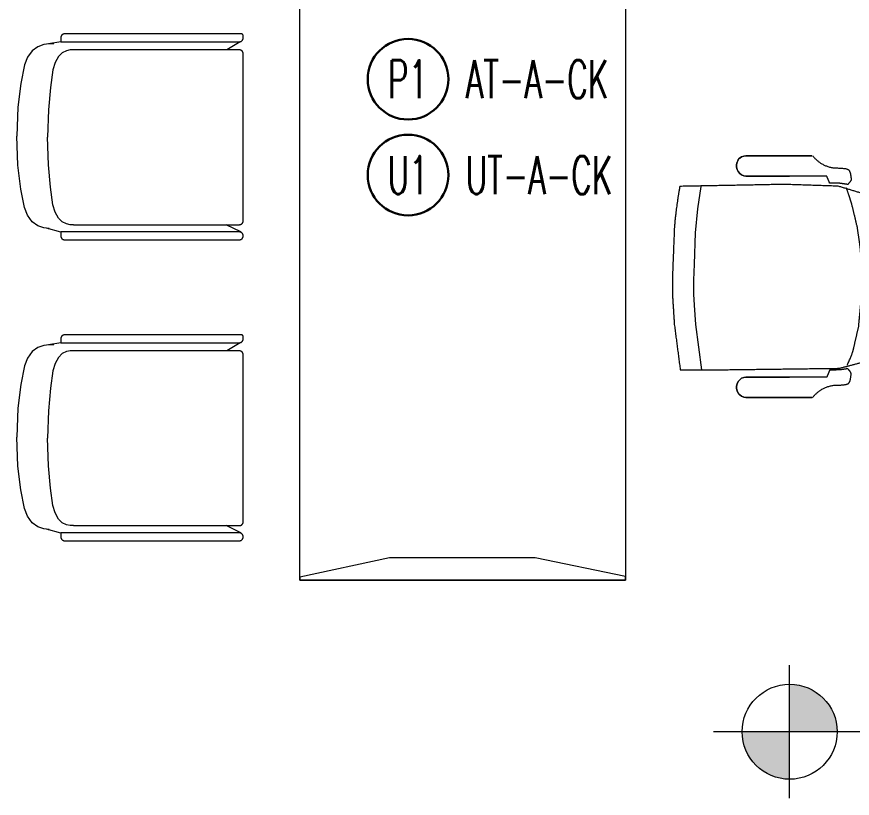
# Model space of a CAD drawing. Extents: x -1439 to 23780, y -1362 to 4476.
# Drawn here: x 20518.3 to 20738.2, y 2521.5 to 2727.1 of the extents above; entities that cross this region are included whole.
import ezdxf
from ezdxf.enums import TextEntityAlignment as Align

# ---------------------------------------------------------------- set-up
doc = ezdxf.new("R2010")
doc.units = 0
doc.header["$MEASUREMENT"] = 0
doc.layers.get('0').update_dxf_attribs({"color": 9, "lineweight": 9})
for name, color, linetype, lineweight in [('Audi$0$05', 8, 'Continuous', 9), ('Audi$0$21', 8, 'Continuous', 9), ('E-KABLO', 7, 'Continuous', 30), ('E-YAZI', 7, 'Continuous', 30)]:
    doc.layers.add(name, color=color, linetype=linetype, lineweight=lineweight)
doc.styles.add('Audi$0$Arial', font='arial.ttf', dxfattribs={"height": 2.5})
doc.styles.add('Audi$0$MuuM_TEXT-STANDART', font='ARIALN.TTF')
doc.styles.add('E-YAZI', font='txttw.shx')

# ---------------------------------------------------------------- blocks, each defined once
blk = doc.blocks.new('Audi$0$0_elevationtarget-p')
h = blk.add_hatch(color=256)
h.paths.add_polyline_path([(2.5, 0, 0.414214), (0, 2.5), (0, 0)])
h.paths.add_polyline_path([(0, 0), (-2.5, 0, 0.414214), (0, -2.5)])
blk.add_line((0, -3.5), (0, 3.5))
blk.add_lwpolyline([(16.605, 0), (-4, 0)])
blk.add_circle((0, 0), 2.5)
at = {"style": 'Audi$0$Arial'}
blk.add_attdef('BITMISKOT', text='', height=2, dxfattribs=at).set_placement((4.5, 0), align=Align.BOTTOM_LEFT)
blk.add_attdef('KABAKOT', text='', height=2, dxfattribs=at).set_placement((4.5, -0.592), align=Align.TOP_LEFT)
blk = doc.blocks.new('Audi$0$Group-32-1')
for p, q in [((384804.5516, 69159.371), (384804.573, 69159.3356)), ((384804.5731, 69159.3699), (384804.573, 69159.3694)), ((384804.573, 69159.3694), (384804.573, 69159.3689)), ((384804.573, 69159.3689), (384804.573, 69158.9239)), ((384804.5732, 69159.3709), (384804.5731, 69159.3704)), ((384804.5731, 69159.3704), (384804.5731, 69159.3699)), ((384804.5733, 69159.3713), (384804.5732, 69159.3709)), ((384804.5735, 69159.3718), (384804.5733, 69159.3713)), ((384804.5736, 69159.3723), (384804.5735, 69159.3718)), ((384804.5738, 69159.3727), (384804.5736, 69159.3723)), ((384804.574, 69159.3732), (384804.5738, 69159.3727)), ((384804.5742, 69159.3736), (384804.574, 69159.3732)), ((384804.5745, 69159.374), (384804.5742, 69159.3736)), ((384804.5747, 69159.3745), (384804.5745, 69159.374)), ((384804.575, 69159.3749), (384804.5747, 69159.3745)), ((384804.5753, 69159.3752), (384804.575, 69159.3749)), ((384804.5756, 69159.3756), (384804.5753, 69159.3752)), ((384804.576, 69159.376), (384804.5756, 69159.3756)), ((384804.5763, 69159.3763), (384804.576, 69159.376)), ((384804.5767, 69159.3766), (384804.5763, 69159.3763)), ((384804.5771, 69159.3769), (384804.5767, 69159.3766)), ((384804.5775, 69159.3772), (384804.5771, 69159.3769)), ((384804.5779, 69159.3775), (384804.5775, 69159.3772)), ((384804.5783, 69159.3777), (384804.5779, 69159.3775)), ((384804.5788, 69159.3779), (384804.5783, 69159.3777)), ((384804.5792, 69159.3781), (384804.5788, 69159.3779)), ((384804.5797, 69159.3783), (384804.5792, 69159.3781)), ((384804.5801, 69159.3785), (384804.5797, 69159.3783)), ((384804.5806, 69159.3786), (384804.5801, 69159.3785)), ((384804.5811, 69159.3787), (384804.5806, 69159.3786)), ((384804.5816, 69159.3788), (384804.5811, 69159.3787)), ((384804.5821, 69159.3789), (384804.5816, 69159.3788)), ((384804.5825, 69159.3789), (384804.5821, 69159.3789)), ((384804.583, 69159.3789), (384804.5825, 69159.3789)), ((384805.023, 69159.3789), (384804.583, 69159.3789)), ((384805.0235, 69159.3789), (384805.023, 69159.3789)), ((384805.024, 69159.3789), (384805.0235, 69159.3789)), ((384805.0245, 69159.3788), (384805.024, 69159.3789)), ((384805.0249, 69159.3787), (384805.0245, 69159.3788)), ((384805.0254, 69159.3786), (384805.0249, 69159.3787)), ((384805.0259, 69159.3785), (384805.0254, 69159.3786)), ((384805.0264, 69159.3783), (384805.0259, 69159.3785)), ((384805.0268, 69159.3781), (384805.0264, 69159.3783)), ((384805.0273, 69159.3779), (384805.0268, 69159.3781)), ((384805.0277, 69159.3777), (384805.0273, 69159.3779)), ((384805.0281, 69159.3775), (384805.0277, 69159.3777)), ((384805.0285, 69159.3772), (384805.0281, 69159.3775)), ((384805.029, 69159.3769), (384805.0285, 69159.3772)), ((384805.0293, 69159.3766), (384805.029, 69159.3769)), ((384805.0297, 69159.3763), (384805.0293, 69159.3766)), ((384805.0301, 69159.376), (384805.0297, 69159.3763)), ((384805.0304, 69159.3756), (384805.0301, 69159.376)), ((384805.0307, 69159.3752), (384805.0304, 69159.3756)), ((384805.031, 69159.3749), (384805.0307, 69159.3752)), ((384805.0313, 69159.3745), (384805.031, 69159.3749)), ((384805.0316, 69159.374), (384805.0313, 69159.3745)), ((384805.0318, 69159.3736), (384805.0316, 69159.374)), ((384805.032, 69159.3732), (384805.0318, 69159.3736)), ((384805.0322, 69159.3727), (384805.032, 69159.3732)), ((384805.0324, 69159.3723), (384805.0322, 69159.3727)), ((384805.0326, 69159.3718), (384805.0324, 69159.3723)), ((384805.0327, 69159.3713), (384805.0326, 69159.3718)), ((384805.0328, 69159.3709), (384805.0327, 69159.3713)), ((384805.0329, 69159.3704), (384805.0328, 69159.3709)), ((384805.0329, 69159.3699), (384805.0329, 69159.3704)), ((384805.033, 69159.3694), (384805.0329, 69159.3699)), ((384805.0521, 69159.3725), (384805.033, 69159.3345)), ((384805.033, 69159.3689), (384805.033, 69159.3694)), ((384805.033, 69158.9322), (384805.033, 69159.3689)), ((384805.033, 69158.9322), (384805.033, 69158.9322)), ((384804.5516, 69158.8992), (384804.558, 69158.8616)), ((384805.0524, 69158.8992), (384805.0423, 69158.8616))]:
    blk.add_line(p, q)
at = {"flags": 128}
for points in [[(384804.5309, 69158.9092), (384804.5309, 69158.9087), (384804.531, 69158.9082), (384804.531, 69158.9077), (384804.5311, 69158.9072), (384804.5312, 69158.9068), (384804.5314, 69158.9063), (384804.5315, 69158.9058), (384804.5317, 69158.9054), (384804.5319, 69158.9049), (384804.5321, 69158.9045), (384804.5324, 69158.904), (384804.5326, 69158.9036), (384804.5329, 69158.9032), (384804.5332, 69158.9028), (384804.5335, 69158.9025), (384804.5339, 69158.9021), (384804.5342, 69158.9018), (384804.5346, 69158.9015), (384804.535, 69158.9012), (384804.5354, 69158.9009), (384804.5358, 69158.9006), (384804.5362, 69158.9004), (384804.5367, 69158.9001), (384804.5371, 69158.8999), (384804.5376, 69158.8998), (384804.538, 69158.8996), (384804.5385, 69158.8995), (384804.539, 69158.8994), (384804.5395, 69158.8993), (384804.54, 69158.8992), (384804.5404, 69158.8992), (384804.5409, 69158.8992), (384804.5516, 69158.8992), (384804.5516, 69159.3689), (384804.5516, 69159.3694), (384804.5516, 69159.3699), (384804.5515, 69159.3704), (384804.5515, 69159.3709), (384804.5513, 69159.3713), (384804.5512, 69159.3718), (384804.5511, 69159.3723), (384804.5509, 69159.3727), (384804.5507, 69159.3732), (384804.5505, 69159.3736), (384804.5502, 69159.374), (384804.55, 69159.3745), (384804.5497, 69159.3749), (384804.5494, 69159.3752), (384804.5491, 69159.3756), (384804.5487, 69159.376), (384804.5484, 69159.3763), (384804.548, 69159.3766), (384804.5476, 69159.3769), (384804.5472, 69159.3772), (384804.5468, 69159.3775), (384804.5464, 69159.3777), (384804.5459, 69159.3779), (384804.5455, 69159.3781), (384804.545, 69159.3783), (384804.5445, 69159.3785), (384804.5441, 69159.3786), (384804.5436, 69159.3787), (384804.5431, 69159.3788), (384804.5426, 69159.3789), (384804.5421, 69159.3789), (384804.5416, 69159.3789), (384804.5359, 69159.3789), (384804.5357, 69159.3789), (384804.5354, 69159.3789), (384804.5352, 69159.3788), (384804.535, 69159.3788), (384804.5347, 69159.3788), (384804.5345, 69159.3787), (384804.5343, 69159.3786), (384804.534, 69159.3785), (384804.5338, 69159.3784), (384804.5336, 69159.3783), (384804.5334, 69159.3782), (384804.5332, 69159.3781), (384804.533, 69159.3779), (384804.5328, 69159.3778), (384804.5326, 69159.3776), (384804.5324, 69159.3774), (384804.5322, 69159.3773), (384804.5321, 69159.3771), (384804.5319, 69159.3769), (384804.5318, 69159.3767), (384804.5316, 69159.3765), (384804.5315, 69159.3763), (384804.5314, 69159.376), (384804.5313, 69159.3758), (384804.5312, 69159.3756), (384804.5312, 69159.3754), (384804.5311, 69159.3751), (384804.531, 69159.3749), (384804.531, 69159.3746), (384804.531, 69159.3744), (384804.5309, 69159.3741), (384804.5309, 69159.3739), (384804.5309, 69158.9092)], [(384805.0521, 69158.8992), (384805.0628, 69158.8992), (384805.0633, 69158.8992), (384805.0638, 69158.8992), (384805.0642, 69158.8993), (384805.0647, 69158.8994), (384805.0652, 69158.8995), (384805.0657, 69158.8996), (384805.0661, 69158.8998), (384805.0666, 69158.8999), (384805.0671, 69158.9001), (384805.0675, 69158.9004), (384805.0679, 69158.9006), (384805.0683, 69158.9009), (384805.0687, 69158.9012), (384805.0691, 69158.9015), (384805.0695, 69158.9018), (384805.0698, 69158.9021), (384805.0702, 69158.9025), (384805.0705, 69158.9028), (384805.0708, 69158.9032), (384805.0711, 69158.9036), (384805.0714, 69158.904), (384805.0716, 69158.9045), (384805.0718, 69158.9049), (384805.072, 69158.9054), (384805.0722, 69158.9058), (384805.0723, 69158.9063), (384805.0725, 69158.9068), (384805.0726, 69158.9072), (384805.0727, 69158.9077), (384805.0727, 69158.9082), (384805.0728, 69158.9087), (384805.0728, 69158.9092), (384805.0728, 69159.3689), (384805.0728, 69159.3694), (384805.0727, 69159.3699), (384805.0727, 69159.3704), (384805.0726, 69159.3709), (384805.0725, 69159.3713), (384805.0723, 69159.3718), (384805.0722, 69159.3723), (384805.072, 69159.3727), (384805.0718, 69159.3732), (384805.0716, 69159.3736), (384805.0714, 69159.374), (384805.0711, 69159.3745), (384805.0708, 69159.3749), (384805.0705, 69159.3752), (384805.0702, 69159.3756), (384805.0698, 69159.376), (384805.0695, 69159.3763), (384805.0691, 69159.3766), (384805.0687, 69159.3769), (384805.0683, 69159.3772), (384805.0679, 69159.3775), (384805.0675, 69159.3777), (384805.0671, 69159.3779), (384805.0666, 69159.3781), (384805.0661, 69159.3783), (384805.0657, 69159.3785), (384805.0652, 69159.3786), (384805.0647, 69159.3787), (384805.0642, 69159.3788), (384805.0638, 69159.3789), (384805.0633, 69159.3789), (384805.0628, 69159.3789), (384805.0621, 69159.3789), (384805.0616, 69159.3789), (384805.0611, 69159.3789), (384805.0606, 69159.3788), (384805.0601, 69159.3787), (384805.0596, 69159.3786), (384805.0592, 69159.3785), (384805.0587, 69159.3783), (384805.0582, 69159.3781), (384805.0578, 69159.3779), (384805.0574, 69159.3777), (384805.0569, 69159.3775), (384805.0565, 69159.3772), (384805.0561, 69159.3769), (384805.0557, 69159.3766), (384805.0554, 69159.3763), (384805.055, 69159.376), (384805.0547, 69159.3756), (384805.0543, 69159.3752), (384805.054, 69159.3749), (384805.0538, 69159.3745), (384805.0535, 69159.374), (384805.0533, 69159.3736), (384805.053, 69159.3732), (384805.0528, 69159.3727), (384805.0527, 69159.3723), (384805.0525, 69159.3718), (384805.0524, 69159.3713), (384805.0523, 69159.3709), (384805.0522, 69159.3704), (384805.0521, 69159.3699), (384805.0521, 69159.3694), (384805.0521, 69159.3689), (384805.0521, 69158.8992)]]:
    blk.add_lwpolyline(points, close=True, dxfattribs=at)
for points in [[(384804.5309, 69158.9092, 0.414214), (384804.5409, 69158.8992), (384804.5516, 69158.8992), (384804.5516, 69159.3689, 0.414214), (384804.5416, 69159.3789), (384804.5359, 69159.3789, 0.414214), (384804.5309, 69159.3739)], [(384805.0521, 69158.8992), (384805.0628, 69158.8992, 0.414214), (384805.0728, 69158.9092), (384805.0728, 69159.3689, 0.414214), (384805.0628, 69159.3789), (384805.0621, 69159.3789, 0.414214), (384805.0521, 69159.3689)]]:
    blk.add_lwpolyline(points, format="xyb", close=True, dxfattribs=at)
blk.add_lwpolyline([(384805.033, 69158.9322), (384805.033, 69159.3689, 0.414214), (384805.023, 69159.3789), (384804.583, 69159.3789, 0.414214), (384804.573, 69159.3689), (384804.573, 69158.9239), (384804.5738, 69158.9202)], format="xyb", dxfattribs=at)
for points in [[(384804.573, 69158.9322), (384804.573, 69158.9239), (384804.5752, 69158.9142), (384804.5804, 69158.903), (384804.5903, 69158.8926), (384804.6064, 69158.8839), (384804.6258, 69158.8783), (384804.6716, 69158.8721), (384804.7307, 69158.8665), (384804.803, 69158.8644)], [(384805.033, 69158.9322), (384805.033, 69158.9239), (384805.0308, 69158.9142), (384805.0256, 69158.903), (384805.0157, 69158.8926), (384804.9996, 69158.8839), (384804.9803, 69158.8783), (384804.9344, 69158.8721), (384804.8753, 69158.8665), (384804.803, 69158.8644)], [(384804.5569, 69158.8806), (384804.5569, 69158.8686), (384804.5592, 69158.8546), (384804.5647, 69158.8386), (384804.5752, 69158.8236), (384804.5922, 69158.8111), (384804.6127, 69158.8031), (384804.6612, 69158.7941), (384804.7237, 69158.7861), (384804.8002, 69158.7831)], [(384805.0434, 69158.8658), (384805.0434, 69158.8686), (384805.0412, 69158.8546), (384805.0357, 69158.8386), (384805.0252, 69158.8236), (384805.0082, 69158.8111), (384804.9877, 69158.8031), (384804.9392, 69158.7941), (384804.8767, 69158.7861), (384804.8002, 69158.7831)]]:
    blk.add_lwpolyline(points, dxfattribs=at)
blk = doc.blocks.new('Audi$0$Group-258-1')
at = {"linetype": 'Continuous'}
for p, q in [((384800.0983, 69164.505), (384800.0936, 69164.5084)), ((384800.71, 69164.505), (384800.7146, 69164.5084)), ((384800.2257, 69164.3995), (384800.1668, 69164.4084)), ((384800.2892, 69164.3936), (384800.2257, 69164.3995)), ((384800.5895, 69164.4019), (384800.5299, 69164.394)), ((384800.6491, 69164.4097), (384800.5895, 69164.4019)), ((384800.3717, 69164.3904), (384800.2892, 69164.3936)), ((384800.4137, 69164.389), (384800.3717, 69164.3904)), ((384800.4502, 69164.389), (384800.4137, 69164.389)), ((384800.4792, 69164.3908), (384800.4502, 69164.389)), ((384800.5299, 69164.394), (384800.4792, 69164.3908))]:
    blk.add_line(p, q, dxfattribs=at)
at = {"linetype": 'Continuous', "flags": 128}
for points in [[(384800.0862, 69164.6997), (384800.0862, 69164.6409), (384800.0862, 69164.6409)], [(384800.722, 69164.6997), (384800.722, 69164.6409), (384800.722, 69164.6409)], [(384800.0862, 69164.6409), (384800.0862, 69164.5259), (384800.0862, 69164.6409)], [(384800.1395, 69164.5259), (384800.1395, 69164.6409), (384800.1395, 69164.6409)], [(384800.6687, 69164.5259), (384800.6687, 69164.6409), (384800.6687, 69164.6409)], [(384800.722, 69164.6409), (384800.722, 69164.5259), (384800.722, 69164.6409)], [(384800.0862, 69164.5259), (384800.0862, 69164.5259), (384800.087, 69164.52)], [(384800.0862, 69164.5259), (384800.087, 69164.52), (384800.087, 69164.52)], [(384800.087, 69164.52), (384800.087, 69164.52), (384800.0892, 69164.5143)], [(384800.087, 69164.52), (384800.0892, 69164.5143), (384800.0892, 69164.5143)], [(384800.0892, 69164.5143), (384800.0892, 69164.5143), (384800.0929, 69164.5094)], [(384800.0892, 69164.5143), (384800.0936, 69164.5084), (384800.0929, 69164.5094)], [(384800.0977, 69164.5054), (384800.0977, 69164.5054), (384800.1034, 69164.5026)], [(384800.0977, 69164.5054), (384800.1034, 69164.5026), (384800.1034, 69164.5026)], [(384800.1223, 69164.5026), (384800.1223, 69164.5026), (384800.128, 69164.5054)], [(384800.1223, 69164.5026), (384800.128, 69164.5054), (384800.128, 69164.5054)], [(384800.128, 69164.5054), (384800.128, 69164.5054), (384800.1328, 69164.5094)], [(384800.128, 69164.5054), (384800.1328, 69164.5094), (384800.1328, 69164.5094)], [(384800.1328, 69164.5094), (384800.1328, 69164.5094), (384800.1365, 69164.5143)], [(384800.1328, 69164.5094), (384800.1365, 69164.5143), (384800.1365, 69164.5143)], [(384800.1365, 69164.5143), (384800.1365, 69164.5143), (384800.1387, 69164.52)], [(384800.1365, 69164.5143), (384800.1387, 69164.52), (384800.1387, 69164.52)], [(384800.1387, 69164.52), (384800.1387, 69164.52), (384800.1395, 69164.5259)], [(384800.1387, 69164.52), (384800.1395, 69164.5259), (384800.1395, 69164.5259)], [(384800.6695, 69164.52), (384800.6695, 69164.52), (384800.6687, 69164.5259)], [(384800.6695, 69164.52), (384800.6687, 69164.5259), (384800.6687, 69164.5259)], [(384800.6718, 69164.5143), (384800.6718, 69164.5143), (384800.6695, 69164.52)], [(384800.6718, 69164.5143), (384800.6695, 69164.52), (384800.6695, 69164.52)], [(384800.6754, 69164.5094), (384800.6754, 69164.5094), (384800.6718, 69164.5143)], [(384800.6754, 69164.5094), (384800.6718, 69164.5143), (384800.6718, 69164.5143)], [(384800.6802, 69164.5054), (384800.6802, 69164.5054), (384800.6754, 69164.5094)], [(384800.6802, 69164.5054), (384800.6754, 69164.5094), (384800.6754, 69164.5094)], [(384800.6859, 69164.5026), (384800.6859, 69164.5026), (384800.6802, 69164.5054)], [(384800.6859, 69164.5026), (384800.6802, 69164.5054), (384800.6802, 69164.5054)], [(384800.7105, 69164.5054), (384800.7105, 69164.5054), (384800.7048, 69164.5026)], [(384800.7105, 69164.5054), (384800.7048, 69164.5026), (384800.7048, 69164.5026)], [(384800.719, 69164.5143), (384800.7146, 69164.5084), (384800.7153, 69164.5094)], [(384800.719, 69164.5143), (384800.719, 69164.5143), (384800.7153, 69164.5094)], [(384800.7213, 69164.52), (384800.7213, 69164.52), (384800.719, 69164.5143)], [(384800.7213, 69164.52), (384800.719, 69164.5143), (384800.719, 69164.5143)], [(384800.722, 69164.5259), (384800.722, 69164.5259), (384800.7213, 69164.52)], [(384800.722, 69164.5259), (384800.7213, 69164.52), (384800.7213, 69164.52)], [(384800.1034, 69164.5026), (384800.1034, 69164.5026), (384800.1096, 69164.5011)], [(384800.1034, 69164.5026), (384800.1096, 69164.5011), (384800.1096, 69164.5011)], [(384800.1096, 69164.5011), (384800.1096, 69164.5011), (384800.1161, 69164.5011)], [(384800.1096, 69164.5011), (384800.1161, 69164.5011), (384800.1161, 69164.5011)], [(384800.1161, 69164.5011), (384800.1161, 69164.5011), (384800.1223, 69164.5026)], [(384800.1161, 69164.5011), (384800.1223, 69164.5026), (384800.1223, 69164.5026)], [(384800.6922, 69164.5011), (384800.6922, 69164.5011), (384800.6859, 69164.5026)], [(384800.6922, 69164.5011), (384800.6859, 69164.5026), (384800.6859, 69164.5026)], [(384800.6986, 69164.5011), (384800.6986, 69164.5011), (384800.6922, 69164.5011)], [(384800.6986, 69164.5011), (384800.6922, 69164.5011), (384800.6922, 69164.5011)], [(384800.7048, 69164.5026), (384800.7048, 69164.5026), (384800.6986, 69164.5011)], [(384800.7048, 69164.5026), (384800.6986, 69164.5011), (384800.6986, 69164.5011)]]:
    blk.add_lwpolyline(points, close=True, dxfattribs=at)
at = {"linetype": 'Continuous'}
for points in [[(384800.4074, 69164.8792), (384800.3673, 69164.8772), (384800.3272, 69164.8751)], [(384800.4932, 69164.8746), (384800.4503, 69164.8769), (384800.4074, 69164.8792)], [(384800.3272, 69164.8751), (384800.2792, 69164.8644), (384800.2312, 69164.8536)], [(384800.5432, 69164.8666), (384800.5182, 69164.8706), (384800.4932, 69164.8746)], [(384800.6271, 69164.8405), (384800.5851, 69164.8535), (384800.5432, 69164.8666)], [(384800.1886, 69164.8426), (384800.1775, 69164.8055), (384800.1663, 69164.7685)], [(384800.2312, 69164.8536), (384800.2099, 69164.8481), (384800.1886, 69164.8426)], [(384800.6454, 69164.7717), (384800.6363, 69164.8061), (384800.6271, 69164.8405)], [(384800.2746, 69164.8191), (384800.2429, 69164.8115), (384800.2113, 69164.8039)], [(384800.3252, 69164.8264), (384800.2999, 69164.8227), (384800.2746, 69164.8191)], [(384800.3841, 69164.8318), (384800.3546, 69164.8291), (384800.3252, 69164.8264)], [(384800.4307, 69164.8318), (384800.4074, 69164.8318), (384800.3841, 69164.8318)], [(384800.4872, 69164.8271), (384800.4589, 69164.8295), (384800.4307, 69164.8318)], [(384800.5356, 69164.8225), (384800.5114, 69164.8248), (384800.4872, 69164.8271)], [(384800.5919, 69164.8096), (384800.5638, 69164.8161), (384800.5356, 69164.8225)], [(384800.1182, 69164.7571), (384800.1184, 69164.788), (384800.1261, 69164.8013), (384800.1481, 69164.8026)], [(384800.1481, 69164.8026), (384800.1523, 69164.8031), (384800.1616, 69164.7937)], [(384800.1616, 69164.7937), (384800.1601, 69164.7826), (384800.1585, 69164.7715)], [(384800.2113, 69164.8039), (384800.1911, 69164.7972), (384800.1708, 69164.7905)], [(384800.637, 69164.7924), (384800.6046, 69164.8075), (384800.5919, 69164.8096)], [(384800.6601, 69164.8026), (384800.656, 69164.8031), (384800.6466, 69164.7937)], [(384800.6466, 69164.7937), (384800.6482, 69164.7826), (384800.6497, 69164.7715)], [(384800.69, 69164.7571), (384800.6898, 69164.788), (384800.6822, 69164.8013), (384800.6601, 69164.8026)], [(384800.1585, 69164.7715), (384800.1583, 69164.7588), (384800.158, 69164.7461)], [(384800.1663, 69164.7685), (384800.1639, 69164.6975), (384800.1616, 69164.6266)], [(384800.6491, 69164.4746), (384800.6472, 69164.6232), (384800.6454, 69164.7717)], [(384800.6497, 69164.7715), (384800.65, 69164.7588), (384800.6502, 69164.7461)], [(384800.0854, 69164.7011), (384800.1126, 69164.7212), (384800.1182, 69164.7571)], [(384800.7229, 69164.7011), (384800.6957, 69164.7212), (384800.69, 69164.7571)], [(384800.158, 69164.7461), (384800.1488, 69164.7423), (384800.1395, 69164.7385)], [(384800.1395, 69164.7385), (384800.1395, 69164.6897), (384800.1395, 69164.6409)], [(384800.6502, 69164.7461), (384800.6595, 69164.7423), (384800.6687, 69164.7385)], [(384800.6687, 69164.7385), (384800.6687, 69164.6897), (384800.6687, 69164.6409)], [(384800.1616, 69164.6266), (384800.1642, 69164.4892), (384800.1668, 69164.3518)], [(384800.6491, 69164.3531), (384800.6491, 69164.4138), (384800.6491, 69164.4746)], [(384800.1668, 69164.3518), (384800.2302, 69164.3409), (384800.278, 69164.3374)], [(384800.5299, 69164.3374), (384800.5895, 69164.3452), (384800.6491, 69164.3531)], [(384800.278, 69164.3374), (384800.3427, 69164.3349), (384800.4074, 69164.3324)], [(384800.4074, 69164.3324), (384800.4288, 69164.3324), (384800.4502, 69164.3324)], [(384800.4502, 69164.3324), (384800.4901, 69164.3349), (384800.5299, 69164.3374)]]:
    blk.add_open_spline(points, degree=2, dxfattribs=at)
blk = doc.blocks.new('Audi$0$p-ma-audi')
for p, q in [((-7.57, 155.19), (-7.57, 200)), ((-85.7, 155.19), (-7.57, 155.19))]:
    blk.add_line(p, q)
at = {"flags": 128}
for points in [[(-7.57, 200), (-7.57, 214.96), (-93.45, 214.96), (-93.45, 155.19), (-85.7, 155.19)], [(-85.7, 0.04), (-85.7, 0.94), (-61.93, 5.88), (-23.62, 5.88), (0, 0.73), (0, 0), (-85.67, 0)]]:
    blk.add_lwpolyline(points, dxfattribs=at)
for points in [[(-85.7, 200), (-85.7, 0), (0, 0), (0, 200), (-85.7, 200)], [(-85.7, 200), (-85.7, 0), (0, 0), (0, 200)]]:
    blk.add_lwpolyline(points, close=True, dxfattribs=at)

msp = doc.modelspace()

# ---------------------------------------------------------------- linework, layer by layer
at = {"layer": 'E-KABLO', "color": 7, "linetype": 'Continuous'}
for centre in [(20621.27, 2710.7), (20621.27, 2685.48)]:
    msp.add_circle(centre, 10.61, dxfattribs=at)

# ---------------------------------------------------------------- block references
at = {"layer": 'Audi$0$05', "color": 7, "xscale": -1}
msp.add_blockref('Audi$0$p-ma-audi', (20592.8, 2578.92), dxfattribs=at)
at = {"layer": 'Audi$0$05', "color": 7, "extrusion": (0, 0, -1), "xscale": -100, "yscale": 100, "zscale": -100, "rotation": 90}
for name, p in [('Audi$0$Group-32-1', (6895360, 38483175.72)), ('Audi$0$Group-258-1', (6895742.42, 38482699.18)), ('Audi$0$Group-32-1', (6895360, 38483096.54))]:
    msp.add_blockref(name, p, dxfattribs=at)
at = {"layer": 'Audi$0$21'}
ref = msp.add_blockref('Audi$0$0_elevationtarget-p', (20721.67, 2539.01), dxfattribs=dict(at, xscale=5, yscale=5, zscale=0.5))
ref.add_attrib('BITMISKOT', '+15.20', dxfattribs={"layer": '0', "height": 10, "style": 'Audi$0$MuuM_TEXT-STANDART'}).set_placement((20744.17, 2538.74), align=Align.BOTTOM_LEFT)
ref.add_attrib('KABAKOT', '+15.10', dxfattribs={"layer": '0', "height": 10, "style": 'Audi$0$MuuM_TEXT-STANDART'}).set_placement((20744.17, 2523.91), align=Align.BOTTOM_LEFT)

# ---------------------------------------------------------------- texts
at = {"layer": 'E-KABLO', "color": 3, "linetype": 'Continuous', "style": 'E-YAZI', "width": 0.6}
for s, p in [('P1', (20621.27, 2710.7)), ('U1', (20621.27, 2685.48))]:
    msp.add_text(s, height=10, dxfattribs=at).set_placement(p, align=Align.MIDDLE_CENTER)
at = {"layer": 'E-YAZI', "color": 3, "style": 'E-YAZI', "width": 0.6}
for s, p in [('AT-A-CK', (20636.45, 2705.7, 0)), ('UT-A-CK', (20636.45, 2680.48, 0))]:
    msp.add_text(s, height=10, dxfattribs=at).set_placement(p)

doc.saveas('drawing.dxf')
